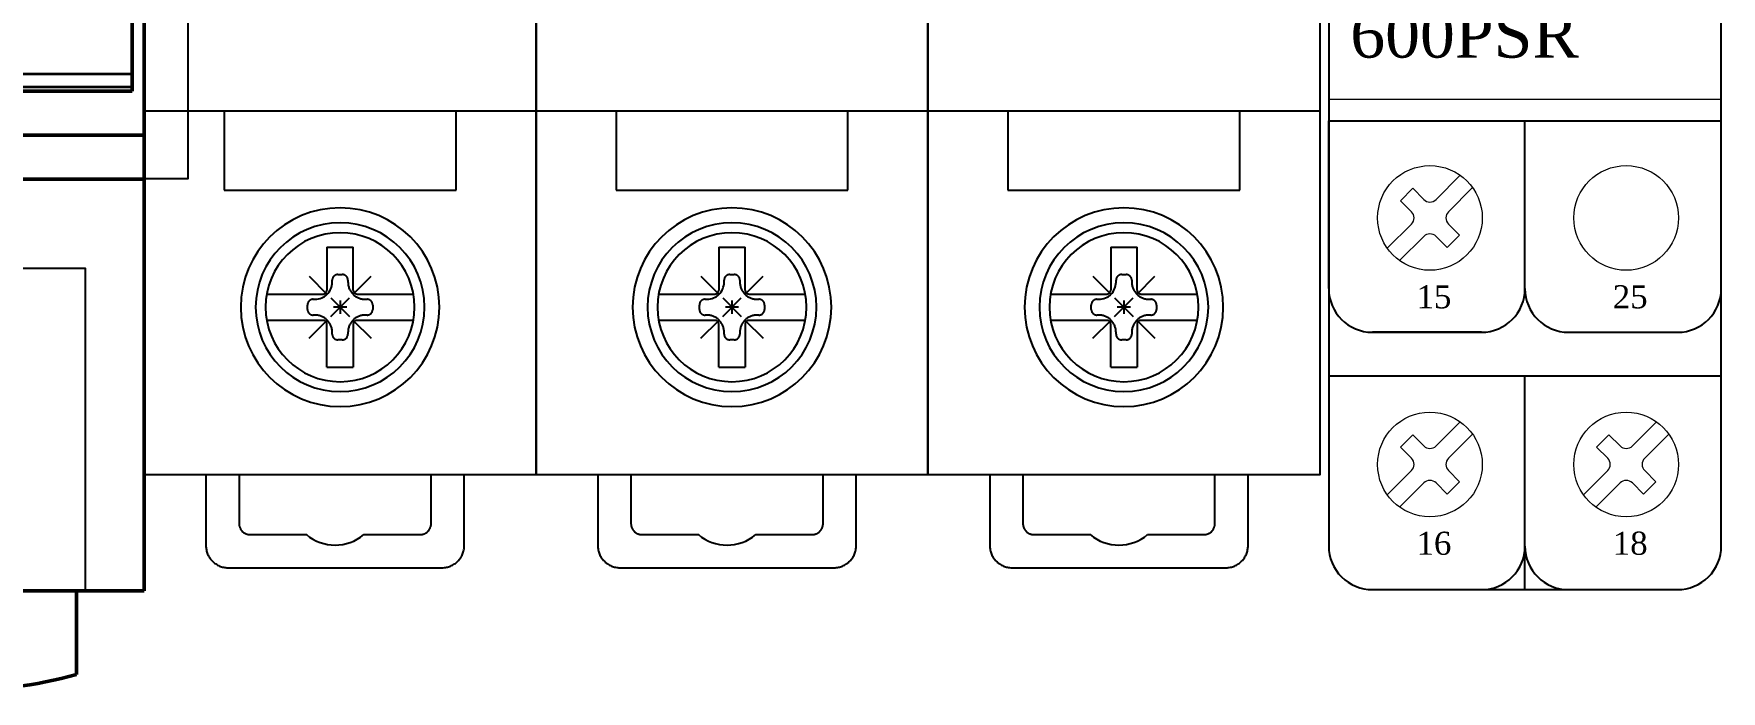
# Model space of a CAD drawing. Header units: millimetres. Extents: x -104279 to -34270, y 22549 to 46153.
# Drawn here: x -102973.7 to -102896.3, y 45312.2 to 45342.4 of the extents above; entities that cross this region are included whole.
import ezdxf

# ---------------------------------------------------------------- set-up
doc = ezdxf.new("R2010")
doc.units = ezdxf.units.MM
doc.header["$LTSCALE"] = 3
doc.layers.add('1-EMC-ACESS', color=4, linetype='Continuous')
for name, color, linetype, lineweight in [('hw_VTP', 7, 'Continuous', 13), ('Visible (ISO)', 7, 'Continuous', 50), ('Visible Narrow (ISO)', 7, 'Continuous', 35)]:
    doc.layers.add(name, color=color, linetype=linetype, lineweight=lineweight)
doc.styles.add('Arial', font='arial.ttf')

# ---------------------------------------------------------------- blocks, each defined once
blk = doc.blocks.new('*U670')
for points in [[(-8.986, 0), (-8.986, 79.4816), (8.986, 79.4816), (8.986, 0), (-8.986, 0)], [(-8.986, 16.7063), (8.986, 16.7063)], [(-5.3156, 16.7063), (-5.3156, 13.0613)], [(5.3157, 13.0613), (5.3157, 16.7063)], [(-5.3156, 13.0613), (5.3157, 13.0613)], [(4.5563, 7.695), (4.5563, 7.695), (4.5327, 8.161), (4.4637, 8.6134), (4.3513, 9.0501), (4.1982, 9.4686), (4.0062, 9.867), (3.778, 10.2426), (3.5156, 10.5934), (3.2217, 10.9169), (2.898, 11.2111), (2.5473, 11.4734), (2.1716, 11.7016), (1.7734, 11.8934), (1.3547, 12.0467), (0.9182, 12.1589), (0.4657, 12.2279), (0, 12.2513), (0, 12.2513), (-0.466, 12.2279), (-0.9184, 12.1589), (-1.3551, 12.0467), (-1.7736, 11.8934), (-2.172, 11.7016), (-2.5476, 11.4734), (-2.8984, 11.2111), (-3.2218, 10.9169), (-3.516, 10.5934), (-3.7783, 10.2426), (-4.0065, 9.867), (-4.1983, 9.4686), (-4.3516, 9.0501), (-4.4638, 8.6134), (-4.5329, 8.161), (-4.5563, 7.695), (-4.5563, 7.695), (-4.5329, 7.2293), (-4.4639, 6.7769), (-4.3517, 6.3404), (-4.1984, 5.9217), (-4.0066, 5.5235), (-3.7784, 5.1478), (-3.5161, 4.7971), (-3.2219, 4.4734), (-2.8984, 4.1795), (-2.5476, 3.9171), (-2.172, 3.6889), (-1.7736, 3.4969), (-1.3551, 3.3438), (-0.9184, 3.2314), (-0.466, 3.1624), (0, 3.1387), (0, 3.1387), (0.4657, 3.1623), (0.9181, 3.2313), (1.3547, 3.3437), (1.7734, 3.4968), (2.1716, 3.6888), (2.5473, 3.917), (2.898, 4.1794), (3.2217, 4.4733), (3.5156, 4.797), (3.778, 5.1477), (4.0062, 5.5234), (4.1982, 5.9216), (4.3513, 6.3403), (4.4637, 6.7768), (4.5327, 7.2293), (4.5563, 7.695)], [(3.8728, 7.695), (3.8728, 7.695), (3.8527, 8.0911), (3.7941, 8.4756), (3.6986, 8.8468), (3.5684, 9.2026), (3.4052, 9.5413), (3.2113, 9.8605), (2.9883, 10.1587), (2.7384, 10.4336), (2.4633, 10.6836), (2.1651, 10.9065), (1.8458, 11.1006), (1.5074, 11.2636), (1.1515, 11.3939), (0.7804, 11.4893), (0.3958, 11.5479), (0, 11.5678), (0, 11.5678), (-0.3961, 11.5479), (-0.7806, 11.4893), (-1.1518, 11.3939), (-1.5076, 11.2636), (-1.8463, 11.1006), (-2.1655, 10.9065), (-2.4637, 10.6836), (-2.7386, 10.4336), (-2.9886, 10.1587), (-3.2115, 9.8605), (-3.4056, 9.5413), (-3.5686, 9.2026), (-3.6989, 8.8468), (-3.7943, 8.4756), (-3.8529, 8.0911), (-3.8728, 7.695), (-3.8728, 7.695), (-3.8529, 7.2992), (-3.7943, 6.9146), (-3.6989, 6.5435), (-3.5686, 6.1876), (-3.4056, 5.8492), (-3.2115, 5.5299), (-2.9886, 5.2317), (-2.7386, 4.9566), (-2.4637, 4.7067), (-2.1655, 4.4837), (-1.8463, 4.2898), (-1.5076, 4.1266), (-1.1518, 3.9964), (-0.7806, 3.9009), (-0.3961, 3.8423), (0, 3.8222), (0, 3.8222), (0.3958, 3.8423), (0.7804, 3.9009), (1.1515, 3.9964), (1.5074, 4.1266), (1.8458, 4.2898), (2.1651, 4.4837), (2.4633, 4.7067), (2.7384, 4.9566), (2.9883, 5.2317), (3.2113, 5.5299), (3.4052, 5.8492), (3.5684, 6.1876), (3.6986, 6.5435), (3.7941, 6.9146), (3.8527, 7.2992), (3.8728, 7.695)], [(3.4172, 7.695), (3.4172, 7.695), (3.3995, 8.0446), (3.3476, 8.3839), (3.2633, 8.7114), (3.1486, 9.0253), (3.0046, 9.3241), (2.8335, 9.6058), (2.6368, 9.8689), (2.4163, 10.1114), (2.1736, 10.3321), (1.9105, 10.5287), (1.6286, 10.6999), (1.33, 10.8437), (1.016, 10.9587), (0.6886, 11.0428), (0.3493, 11.0947), (0, 11.1122), (0, 11.1122), (-0.3496, 11.0947), (-0.6889, 11.0428), (-1.0164, 10.9587), (-1.3303, 10.8437), (-1.6291, 10.6999), (-1.9108, 10.5287), (-2.1739, 10.3321), (-2.4164, 10.1114), (-2.6371, 9.8689), (-2.8337, 9.6058), (-3.0049, 9.3241), (-3.1487, 9.0253), (-3.2637, 8.7114), (-3.3478, 8.3839), (-3.3997, 8.0446), (-3.4172, 7.695), (-3.4172, 7.695), (-3.3997, 7.3457), (-3.3478, 7.0064), (-3.2637, 6.679), (-3.1487, 6.365), (-3.0049, 6.0664), (-2.8337, 5.7845), (-2.6371, 5.5214), (-2.4164, 5.2787), (-2.1739, 5.0582), (-1.9108, 4.8615), (-1.6291, 4.6904), (-1.3303, 4.5464), (-1.0164, 4.4317), (-0.6889, 4.3474), (-0.3496, 4.2955), (0, 4.2778), (0, 4.2778), (0.3493, 4.2955), (0.6886, 4.3474), (1.016, 4.4317), (1.33, 4.5464), (1.6286, 4.6904), (1.9105, 4.8615), (2.1736, 5.0582), (2.4163, 5.2787), (2.6368, 5.5214), (2.8335, 5.7845), (3.0046, 6.0664), (3.1486, 6.365), (3.2633, 6.679), (3.3476, 7.0064), (3.3995, 7.3457), (3.4172, 7.695)], [(-0.6033, 10.4528), (-0.6033, 8.4809)], [(-0.6033, 10.4528), (0.6033, 10.4528)], [(0.6033, 8.4809), (0.6033, 10.4528)], [(-1.4223, 9.1177), (-0.6034, 8.2986)], [(-1.1493, 8.0572), (-1.1493, 8.0572), (-1.069, 8.0614), (-0.9908, 8.0733), (-0.9154, 8.0928), (-0.8429, 8.1192), (-0.7742, 8.1524), (-0.7092, 8.1918), (-0.6487, 8.2372), (-0.5926, 8.2879), (-0.5419, 8.3439), (-0.4966, 8.4044), (-0.4572, 8.4694), (-0.424, 8.5381), (-0.3976, 8.6106), (-0.3781, 8.686), (-0.3662, 8.7642), (-0.362, 8.8445)], [(-0.0995, 9.1916), (-0.0995, 9.1916), (-0.1126, 9.1913), (-0.1255, 9.1904), (-0.1384, 9.1889), (-0.151, 9.1866), (-0.1636, 9.1839), (-0.1759, 9.1804), (-0.1881, 9.1765), (-0.2, 9.1717), (-0.2118, 9.1666), (-0.2233, 9.1609), (-0.2345, 9.1546), (-0.2452, 9.1476), (-0.2558, 9.1404), (-0.2659, 9.1323), (-0.2758, 9.1239), (-0.2851, 9.1147), (-0.2851, 9.1147), (-0.2942, 9.1054), (-0.3026, 9.0956), (-0.3107, 9.0855), (-0.318, 9.0749), (-0.325, 9.0642), (-0.3313, 9.053), (-0.337, 9.0415), (-0.3421, 9.0297), (-0.3469, 9.0178), (-0.3508, 9.0056), (-0.3543, 8.9933), (-0.357, 8.9807), (-0.3593, 8.9681), (-0.3608, 8.9552), (-0.3617, 8.9423), (-0.362, 8.9292)], [(-0.362, 8.8445), (-0.362, 8.9292)], [(-0.0995, 9.1916), (0.0996, 9.1916)], [(0.3621, 8.9292), (0.3621, 8.9292), (0.3616, 8.9423), (0.3607, 8.9552), (0.359, 8.9681), (0.3569, 8.9807), (0.3539, 8.9933), (0.3506, 9.0056), (0.3465, 9.0178), (0.342, 9.0297), (0.3367, 9.0415), (0.331, 9.053), (0.3247, 9.0642), (0.3179, 9.0749), (0.3104, 9.0855), (0.3025, 9.0956), (0.2941, 9.1054), (0.2852, 9.1147), (0.2852, 9.1147), (0.2757, 9.1239), (0.2659, 9.1323), (0.2556, 9.1404), (0.2452, 9.1476), (0.2342, 9.1546), (0.2231, 9.1609), (0.2116, 9.1666), (0.2, 9.1717), (0.1879, 9.1765), (0.1758, 9.1804), (0.1634, 9.1839), (0.151, 9.1866), (0.1382, 9.1889), (0.1255, 9.1904), (0.1125, 9.1913), (0.0996, 9.1916)], [(0.3621, 8.9292), (0.3621, 8.8445)], [(0.3621, 8.8445), (0.3621, 8.8445), (0.363, 8.8056), (0.3658, 8.7668), (0.3706, 8.7284), (0.3772, 8.6903), (0.3856, 8.6528), (0.3959, 8.6157), (0.4079, 8.5793), (0.4219, 8.5433), (0.4373, 8.5083), (0.4546, 8.4739), (0.4735, 8.4405), (0.4942, 8.4078), (0.5163, 8.3763), (0.5402, 8.3457), (0.5656, 8.3163), (0.5927, 8.2878), (0.5927, 8.2878), (0.6209, 8.261), (0.6503, 8.2356), (0.6808, 8.2119), (0.7125, 8.1896), (0.745, 8.169), (0.7785, 8.1501), (0.8128, 8.1328), (0.848, 8.1172), (0.8837, 8.1034), (0.9202, 8.0914), (0.9572, 8.0812), (0.995, 8.0725), (1.0329, 8.0659), (1.0715, 8.0611), (1.1103, 8.0583), (1.1494, 8.0572)], [(0.6035, 8.2986), (1.4223, 9.1177)], [(-3.3635, 8.2986), (-0.7856, 8.2986)], [(-1.2341, 8.0572), (-1.2341, 8.0572), (-1.2472, 8.0569), (-1.2601, 8.056), (-1.273, 8.0545), (-1.2856, 8.0522), (-1.2982, 8.0495), (-1.3105, 8.046), (-1.3227, 8.0421), (-1.3346, 8.0373), (-1.3464, 8.0322), (-1.3579, 8.0265), (-1.3691, 8.0202), (-1.3798, 8.0132), (-1.3904, 8.0059), (-1.4005, 7.9978), (-1.4103, 7.9894), (-1.4196, 7.9803), (-1.4196, 7.9803), (-1.4287, 7.971), (-1.4371, 7.9612), (-1.4452, 7.9511), (-1.4525, 7.9405), (-1.4595, 7.9298), (-1.4658, 7.9186), (-1.4715, 7.9071), (-1.4766, 7.8953), (-1.4814, 7.8834), (-1.4853, 7.8712), (-1.4888, 7.8589), (-1.4915, 7.8463), (-1.4938, 7.8337), (-1.4953, 7.8208), (-1.4962, 7.8079), (-1.4965, 7.7948)], [(-1.4965, 7.5953), (-1.4965, 7.7948)], [(-1.2341, 8.0572), (-1.1493, 8.0572)], [(-0.7856, 8.2986), (-0.7856, 8.2986), (-0.7671, 8.2997), (-0.7491, 8.3024), (-0.7317, 8.3069), (-0.7148, 8.313), (-0.699, 8.3208), (-0.6839, 8.3299), (-0.6699, 8.3404), (-0.6568, 8.352), (-0.6452, 8.3651), (-0.6347, 8.3791), (-0.6256, 8.3942), (-0.6178, 8.41), (-0.6117, 8.4269), (-0.6071, 8.4443), (-0.6044, 8.4624), (-0.6033, 8.4809)], [(-0.4266, 7.2682), (0.4267, 8.1218)], [(-0.4266, 8.1218), (0.4267, 7.2682)], [(0.0001, 7.9968), (0, 7.3933)], [(0.6033, 8.4809), (0.6033, 8.4809), (0.6034, 8.472), (0.6041, 8.463), (0.6051, 8.4542), (0.6068, 8.4453), (0.6086, 8.4367), (0.611, 8.428), (0.6138, 8.4196), (0.6171, 8.4112), (0.6205, 8.4033), (0.6246, 8.3953), (0.6289, 8.3876), (0.6338, 8.3799), (0.6389, 8.3726), (0.6445, 8.3655), (0.6503, 8.3587), (0.6567, 8.352), (0.6567, 8.352), (0.6631, 8.3459), (0.6699, 8.34), (0.677, 8.3345), (0.6844, 8.3293), (0.6918, 8.3246), (0.6996, 8.3202), (0.7076, 8.3162), (0.7158, 8.3125), (0.724, 8.3094), (0.7324, 8.3066), (0.741, 8.3043), (0.7498, 8.3022), (0.7585, 8.3007), (0.7675, 8.2995), (0.7765, 8.2989), (0.7856, 8.2986)], [(0.7856, 8.2986), (3.3635, 8.2986)], [(1.1494, 8.0572), (1.2341, 8.0572)], [(1.4966, 7.7948), (1.4966, 7.7948), (1.4961, 7.8079), (1.4952, 7.8208), (1.4935, 7.8337), (1.4914, 7.8463), (1.4884, 7.8589), (1.4851, 7.8712), (1.4811, 7.8834), (1.4766, 7.8953), (1.4712, 7.9071), (1.4655, 7.9186), (1.4592, 7.9298), (1.4524, 7.9405), (1.4449, 7.9511), (1.437, 7.9612), (1.4286, 7.971), (1.4197, 7.9803), (1.4197, 7.9803), (1.4102, 7.9894), (1.4004, 7.9978), (1.3901, 8.0059), (1.3797, 8.0132), (1.3687, 8.0202), (1.3576, 8.0265), (1.3461, 8.0322), (1.3345, 8.0373), (1.3224, 8.0421), (1.3103, 8.046), (1.2979, 8.0495), (1.2855, 8.0522), (1.2727, 8.0545), (1.26, 8.056), (1.247, 8.0569), (1.2341, 8.0572)], [(1.4966, 7.7948), (1.4966, 7.5953)], [(-0.7856, 7.0914), (-3.3635, 7.0914)], [(-1.4965, 7.5953), (-1.4965, 7.5953), (-1.4962, 7.5824), (-1.4953, 7.5694), (-1.4938, 7.5567), (-1.4915, 7.5439), (-1.4888, 7.5315), (-1.4853, 7.5191), (-1.4814, 7.507), (-1.4766, 7.4949), (-1.4715, 7.4833), (-1.4658, 7.4718), (-1.4595, 7.4607), (-1.4525, 7.4497), (-1.4452, 7.4393), (-1.4371, 7.429), (-1.4287, 7.4192), (-1.4196, 7.4097), (-1.4196, 7.4097), (-1.4103, 7.4008), (-1.4005, 7.3924), (-1.3904, 7.3845), (-1.3798, 7.377), (-1.3691, 7.3702), (-1.3579, 7.3639), (-1.3464, 7.3582), (-1.3346, 7.3529), (-1.3227, 7.3484), (-1.3105, 7.3444), (-1.2982, 7.3411), (-1.2856, 7.3381), (-1.273, 7.336), (-1.2601, 7.3343), (-1.2472, 7.3334), (-1.2341, 7.3329)], [(-1.4223, 6.2724), (-0.6034, 7.0914)], [(-1.1493, 7.3329), (-1.2341, 7.3329)], [(-0.362, 6.5455), (-0.362, 6.5455), (-0.3631, 6.5847), (-0.3659, 6.6235), (-0.3707, 6.6621), (-0.3773, 6.7), (-0.386, 6.7377), (-0.3962, 6.7747), (-0.4082, 6.8112), (-0.422, 6.8469), (-0.4376, 6.8821), (-0.4549, 6.9164), (-0.4738, 6.9499), (-0.4944, 6.9824), (-0.5167, 7.0141), (-0.5404, 7.0446), (-0.5658, 7.0741), (-0.5926, 7.1023), (-0.5926, 7.1023), (-0.621, 7.1294), (-0.6504, 7.1547), (-0.681, 7.1786), (-0.7126, 7.2007), (-0.7453, 7.2214), (-0.7787, 7.2403), (-0.8131, 7.2576), (-0.8481, 7.273), (-0.8841, 7.287), (-0.9205, 7.299), (-0.9576, 7.3093), (-0.9951, 7.3177), (-1.0332, 7.3244), (-1.0716, 7.3292), (-1.1104, 7.332), (-1.1493, 7.3329)], [(-0.6033, 6.9092), (-0.6033, 6.9092), (-0.6036, 6.9183), (-0.6042, 6.9273), (-0.6054, 6.9363), (-0.6069, 6.945), (-0.609, 6.9538), (-0.6113, 6.9624), (-0.6141, 6.9708), (-0.6172, 6.979), (-0.6209, 6.9872), (-0.6249, 6.9952), (-0.6293, 7.003), (-0.634, 7.0104), (-0.6392, 7.0178), (-0.6447, 7.0248), (-0.6506, 7.0316), (-0.6567, 7.038), (-0.6567, 7.038), (-0.6634, 7.0444), (-0.6702, 7.0502), (-0.6773, 7.0558), (-0.6846, 7.0609), (-0.6923, 7.0658), (-0.7, 7.0701), (-0.708, 7.0742), (-0.7159, 7.0776), (-0.7243, 7.0809), (-0.7327, 7.0837), (-0.7414, 7.0861), (-0.75, 7.0879), (-0.759, 7.0896), (-0.7678, 7.0906), (-0.7768, 7.0913), (-0.7856, 7.0914)], [(0.3018, 7.695), (-0.3017, 7.6951)], [(1.1494, 7.3329), (1.1494, 7.3329), (1.1103, 7.332), (1.0715, 7.3292), (1.0329, 7.3244), (0.995, 7.3177), (0.9572, 7.3093), (0.9202, 7.299), (0.8837, 7.287), (0.848, 7.273), (0.8128, 7.2576), (0.7785, 7.2403), (0.745, 7.2214), (0.7125, 7.2007), (0.6808, 7.1786), (0.6503, 7.1547), (0.6209, 7.1294), (0.5927, 7.1023), (0.5927, 7.1023), (0.5656, 7.0741), (0.5402, 7.0446), (0.5163, 7.0141), (0.4942, 6.9824), (0.4735, 6.9499), (0.4546, 6.9164), (0.4373, 6.8821), (0.4219, 6.8469), (0.4079, 6.8112), (0.3959, 6.7747), (0.3856, 6.7377), (0.3772, 6.7), (0.3706, 6.6621), (0.3658, 6.6235), (0.363, 6.5847), (0.3621, 6.5455)], [(0.7856, 7.0914), (0.7856, 7.0914), (0.7765, 7.0913), (0.7675, 7.0906), (0.7585, 7.0896), (0.7498, 7.0879), (0.741, 7.0861), (0.7324, 7.0837), (0.724, 7.0809), (0.7158, 7.0776), (0.7076, 7.0742), (0.6996, 7.0701), (0.6918, 7.0658), (0.6844, 7.0609), (0.677, 7.0558), (0.6699, 7.0502), (0.6631, 7.0444), (0.6567, 7.038), (0.6567, 7.038), (0.6503, 7.0316), (0.6445, 7.0248), (0.6389, 7.0178), (0.6338, 7.0104), (0.6289, 7.003), (0.6246, 6.9952), (0.6205, 6.9872), (0.6171, 6.979), (0.6138, 6.9708), (0.611, 6.9624), (0.6086, 6.9538), (0.6068, 6.945), (0.6051, 6.9363), (0.6041, 6.9273), (0.6034, 6.9183), (0.6033, 6.9092)], [(0.6035, 7.0914), (1.4223, 6.2724)], [(3.3635, 7.0914), (0.7856, 7.0914)], [(1.2341, 7.3329), (1.1494, 7.3329)], [(1.2341, 7.3329), (1.2341, 7.3329), (1.2608, 7.3344), (1.2869, 7.3383), (1.312, 7.3449), (1.3362, 7.3536), (1.359, 7.3648), (1.3807, 7.3779), (1.4009, 7.393), (1.4197, 7.4098), (1.4365, 7.4285), (1.4516, 7.4487), (1.4647, 7.4704), (1.4759, 7.4932), (1.4846, 7.5174), (1.4912, 7.5425), (1.4951, 7.5686), (1.4966, 7.5953)], [(-0.6033, 4.9372), (-0.6033, 6.9092)], [(-0.362, 6.4609), (-0.362, 6.5455)], [(-0.362, 6.4609), (-0.362, 6.4609), (-0.3617, 6.448), (-0.3608, 6.4351), (-0.3593, 6.4224), (-0.357, 6.4096), (-0.3543, 6.3972), (-0.3508, 6.3848), (-0.3469, 6.3727), (-0.3421, 6.3606), (-0.337, 6.349), (-0.3313, 6.3375), (-0.325, 6.3264), (-0.318, 6.3154), (-0.3107, 6.305), (-0.3026, 6.2947), (-0.2942, 6.2849), (-0.2851, 6.2754), (-0.2851, 6.2754), (-0.2758, 6.2665), (-0.2659, 6.2581), (-0.2558, 6.2502), (-0.2452, 6.2427), (-0.2345, 6.2359), (-0.2233, 6.2296), (-0.2118, 6.2239), (-0.2, 6.2186), (-0.1881, 6.2141), (-0.1759, 6.21), (-0.1636, 6.2067), (-0.151, 6.2037), (-0.1384, 6.2016), (-0.1255, 6.1999), (-0.1126, 6.199), (-0.0995, 6.1985)], [(0.0996, 6.1985), (-0.0995, 6.1985)], [(0.0996, 6.1985), (0.0996, 6.1985), (0.1263, 6.2), (0.1523, 6.2039), (0.1774, 6.2105), (0.2016, 6.2192), (0.2244, 6.2304), (0.2461, 6.2435), (0.2663, 6.2586), (0.2851, 6.2754), (0.3019, 6.2942), (0.3171, 6.3144), (0.3302, 6.3361), (0.3414, 6.3589), (0.3501, 6.3831), (0.3567, 6.4082), (0.3606, 6.4342), (0.3621, 6.4609)], [(0.3621, 6.5455), (0.3621, 6.4609)], [(0.6033, 6.9092), (0.6033, 4.9372)], [(-0.6033, 4.9372), (0.6033, 4.9372)], [(-6.1509, 0), (-6.1509, -3.2401), (-6.1509, -3.2401), (-6.1497, -3.2902), (-6.1461, -3.3401), (-6.1401, -3.3895), (-6.1314, -3.4384), (-6.1206, -3.4866), (-6.1073, -3.5343), (-6.0918, -3.5812), (-6.0739, -3.6274), (-6.054, -3.6725), (-6.0318, -3.7166), (-6.0075, -3.7596), (-5.9809, -3.8016), (-5.9525, -3.8421), (-5.9218, -3.8816), (-5.8892, -3.9195), (-5.8544, -3.956), (-5.8544, -3.956), (-5.8182, -3.9905), (-5.7803, -4.0231), (-5.741, -4.0536), (-5.7003, -4.0823), (-5.6586, -4.1087), (-5.6154, -4.1331), (-5.5713, -4.1553), (-5.526, -4.1754), (-5.48, -4.1931), (-5.4331, -4.2087), (-5.3855, -4.2219), (-5.337, -4.2329), (-5.2882, -4.2413), (-5.2387, -4.2476), (-5.1888, -4.2512), (-5.1384, -4.2526), (4.6828, -4.2526), (4.6828, -4.2526), (4.7329, -4.2512), (4.7828, -4.2476), (4.8322, -4.2413), (4.8812, -4.2329), (4.9294, -4.2219), (4.9771, -4.2087), (5.024, -4.1931), (5.0702, -4.1754), (5.1153, -4.1553), (5.1594, -4.1331), (5.2024, -4.1087), (5.2444, -4.0823), (5.2849, -4.0536), (5.3244, -4.0231), (5.3623, -3.9905), (5.3988, -3.956), (5.3988, -3.956), (5.4333, -3.9195), (5.4659, -3.8816), (5.4964, -3.8421), (5.5251, -3.8016), (5.5515, -3.7596), (5.5759, -3.7166), (5.5981, -3.6725), (5.6182, -3.6274), (5.6359, -3.5812), (5.6514, -3.5343), (5.6646, -3.4866), (5.6756, -3.4384), (5.684, -3.3895), (5.6903, -3.3401), (5.6939, -3.2902), (5.6953, -3.2401), (5.6953, 0)], [(-4.6322, 0), (-4.6322, -2.2276), (-4.6322, -2.2276), (-4.6316, -2.2525), (-4.6298, -2.2775), (-4.6268, -2.3022), (-4.6225, -2.3267), (-4.6171, -2.3508), (-4.6105, -2.3746), (-4.6027, -2.3981), (-4.5937, -2.4212), (-4.5838, -2.4437), (-4.5727, -2.4658), (-4.5607, -2.4873), (-4.5473, -2.5083), (-4.5331, -2.5284), (-4.5177, -2.5482), (-4.5014, -2.5671), (-4.4839, -2.5855), (-4.4839, -2.5855), (-4.4658, -2.6027), (-4.4469, -2.619), (-4.4273, -2.6342), (-4.4069, -2.6486), (-4.3861, -2.6618), (-4.3645, -2.674), (-4.3425, -2.6851), (-4.3198, -2.6952), (-4.2969, -2.704), (-4.2734, -2.7118), (-4.2496, -2.7184), (-4.2253, -2.7239), (-4.2009, -2.7281), (-4.1761, -2.7312), (-4.1511, -2.733), (-4.1259, -2.7338), (-1.5417, -2.7338)], [(1.0861, -2.7338), (3.6703, -2.7338), (3.6703, -2.7338), (3.6952, -2.733), (3.7202, -2.7312), (3.7449, -2.7281), (3.7694, -2.7239), (3.7935, -2.7184), (3.8174, -2.7118), (3.8409, -2.704), (3.864, -2.6952), (3.8865, -2.6851), (3.9086, -2.674), (3.9301, -2.6618), (3.9511, -2.6486), (3.9712, -2.6342), (3.991, -2.619), (4.0099, -2.6027), (4.0283, -2.5855), (4.0283, -2.5855), (4.0455, -2.5671), (4.0618, -2.5482), (4.077, -2.5284), (4.0914, -2.5083), (4.1046, -2.4873), (4.1168, -2.4658), (4.1279, -2.4437), (4.138, -2.4212), (4.1468, -2.3981), (4.1546, -2.3746), (4.1612, -2.3508), (4.1667, -2.3267), (4.1709, -2.3022), (4.174, -2.2775), (4.1758, -2.2525), (4.1766, -2.2276), (4.1766, 0)], [(-1.5417, -2.7338), (-1.5417, -2.7338), (-1.3959, -2.8471), (-1.2427, -2.9455), (-1.0832, -3.0286), (-0.9183, -3.0968), (-0.7495, -3.1496), (-0.5774, -3.1876), (-0.4032, -3.2102), (-0.2279, -3.2179), (-0.0528, -3.2102), (0.1214, -3.1876), (0.2934, -3.1496), (0.4624, -3.0968), (0.6272, -3.0286), (0.7868, -2.9455), (0.94, -2.8471), (1.0861, -2.7338)]]:
    blk.add_lwpolyline(points)
blk = doc.blocks.new('*U534')
at = {"lineweight": 9}
blk.add_line((-9, 22.5), (9, 22.5), dxfattribs=at)
at = {"color": 40}
for p, q in [((-9, 13.805), (-9, 21.5)), ((0, 13.805), (0, 21.5)), ((0, 13.805), (0, 21.5)), ((-7, 11.805), (-2, 11.805)), ((-2, 11.805), (-7, 11.805)), ((2, 11.805), (7, 11.805)), ((-9, 9.805), (9, 9.805)), ((0, 0), (0, 9.818))]:
    blk.add_line(p, q, dxfattribs=at)
blk.add_lwpolyline([(9, 2), (9, 88, 0.414214), (7, 90), (-7, 90, 0.414214), (-9, 88), (-9, 2, 0.414214), (-7, 0), (7, 0, 0.414214)], format="xyb", close=True, dxfattribs=at)
at = {"color": 0}
blk.add_lwpolyline([(-9, 21.5), (9, 21.5), (9, 68.5), (-9, 68.5)], close=True, dxfattribs=at)
at = {"color": 40}
for centre, start, end in [((-7, 13.805), 180, 270), ((-2, 13.805), 270, 0), ((2, 13.805), 180, 270), ((7, 13.805), 270, 0), ((-2, 2), 270, 0), ((2, 2), 180, 270)]:
    blk.add_arc(centre, 2, start, end, dxfattribs=at)
at = {"layer": 'hw_VTP'}
for p, q in [((-2.968, 19.003), (-4.076, 17.896)), ((-5.151, 18.405), (-5.716, 17.839)), ((-5.716, 17.839), (-5.207, 17.33)), ((-5.151, 18.405), (-4.642, 17.896)), ((-2.403, 18.438), (-3.51, 17.33)), ((-5.207, 16.764), (-6.315, 15.657)), ((-3.001, 16.255), (-3.567, 15.689)), ((-3.51, 16.764), (-3.001, 16.255)), ((-4.642, 16.199), (-5.749, 15.091)), ((-4.076, 16.199), (-3.567, 15.689)), ((-5.151, 7.1), (-5.716, 6.534)), ((-5.151, 7.1), (-4.642, 6.591)), ((-2.968, 7.699), (-4.076, 6.591)), ((-2.403, 7.133), (-3.51, 6.025)), ((3.849, 7.1), (3.284, 6.534)), ((3.849, 7.1), (4.358, 6.591)), ((6.032, 7.699), (4.924, 6.591)), ((6.597, 7.133), (5.49, 6.025)), ((-5.716, 6.534), (-5.207, 6.025)), ((3.284, 6.534), (3.793, 6.025)), ((-5.207, 5.46), (-6.315, 4.352)), ((-3.51, 5.46), (-3.001, 4.951)), ((3.793, 5.46), (2.685, 4.352)), ((5.49, 5.46), (5.999, 4.951)), ((-4.642, 4.894), (-5.749, 3.786)), ((-4.076, 4.894), (-3.567, 4.385)), ((-3.001, 4.951), (-3.567, 4.385)), ((4.358, 4.894), (3.251, 3.786)), ((4.924, 4.894), (5.433, 4.385)), ((5.999, 4.951), (5.433, 4.385))]:
    blk.add_line(p, q, dxfattribs=at)
for centre in [(-4.359, 17.047), (4.641, 17.047), (-4.359, 5.742), (4.641, 5.742)]:
    blk.add_circle(centre, 2.4, dxfattribs=at)
for centre, start, end in [((-4.359, 18.178), 225, 315), ((-5.49, 17.047), 315, 45), ((-3.227, 17.047), 135, 225), ((-4.359, 15.916), 45, 135), ((-4.359, 6.874), 225, 315), ((4.641, 6.874), 225, 315), ((-5.49, 5.742), 315, 45), ((-3.227, 5.742), 135, 225), ((3.51, 5.742), 315, 45), ((5.773, 5.742), 135, 225), ((-4.359, 4.611), 45, 135), ((4.641, 4.611), 45, 135)]:
    blk.add_arc(centre, 0.4, start, end, dxfattribs=at)
at = {"layer": '1-EMC-ACESS', "color": 1, "linetype": 'ByBlock', "lineweight": -2, "style": 'Arial'}
for s, insert, char_height, width, attachment_point in [('{\\fTimes New Roman|b0|i0|c0|p18;\\C7;600PSR}', (-2.77, 26.516), 2.1168, 32.42088, 2), ('{\\fTimes New Roman|b0|i0|c0|p18;\\C7;15}', (-4.176, 12.887), 1.0584, 16.21044, 8), ('{\\fTimes New Roman|b0|i0|c0|p18;\\C7;25}', (4.824, 12.887), 1.0584, 16.21044, 8), ('{\\fTimes New Roman|b0|i0|c0|p18;\\C7;16}', (-4.176, 1.583), 1.0584, 16.21044, 8), ('{\\fTimes New Roman|b0|i0|c0|p18;\\C7;18}', (4.824, 1.583), 1.0584, 16.21044, 8)]:
    blk.add_mtext(s, dxfattribs=dict(at, insert=insert, char_height=char_height, width=width, attachment_point=attachment_point))
blk = doc.blocks.new('*U688')
at = {"color": 3}
blk.add_lwpolyline([(-2, 67.9), (55.1, 67.9), (55.1, 18.901), (-2, 18.901)], close=True, dxfattribs=at)
at = {"color": 1}
blk.add_lwpolyline([(38.101, 0), (38.101, 14.8), (50.399, 14.8), (50.399, 0)], dxfattribs=at)
at = {"layer": 'Visible (ISO)'}
for p, q in [((53.1, 20.901), (53.1, 31.977)), ((52.55, 23.712), (52.55, 28.362)), ((52.55, 23.712), (52.55, 23.101)), ((0.55, 22.924), (52.55, 22.924)), ((52.55, 22.924), (52.55, 23.101)), ((53.1, 20.901), (0, 20.901)), ((53.1, 20.901), (53.1, 18.888)), ((0, 18.888), (53.1, 18.888)), ((53.1, 0), (53.1, 18.888)), ((0, 0), (53.1, 0))]:
    blk.add_line(p, q, dxfattribs=at)
at = {"layer": 'Visible (ISO)', "color": 2}
blk.add_line((50, 0), (50, -3.835), dxfattribs=at)
blk.add_arc((44.25, 17.4), 22, 254.84901, 285.15099, dxfattribs=at)
at = {"layer": 'Visible Narrow (ISO)'}
for p, q in [((0.55, 23.712), (52.55, 23.712)), ((52.55, 23.101), (0.55, 23.101))]:
    blk.add_line(p, q, dxfattribs=at)

msp = doc.modelspace()

# ---------------------------------------------------------------- block references
for name, p in [('*U534', (-102905.272, 45316.87)), ('*U688', (-103021.696, 45316.81)), ('*U670', (-102959.61, 45322.129)), ('*U670', (-102941.638, 45322.129)), ('*U670', (-102923.666, 45322.129))]:
    msp.add_blockref(name, p)

doc.saveas('drawing.dxf')
